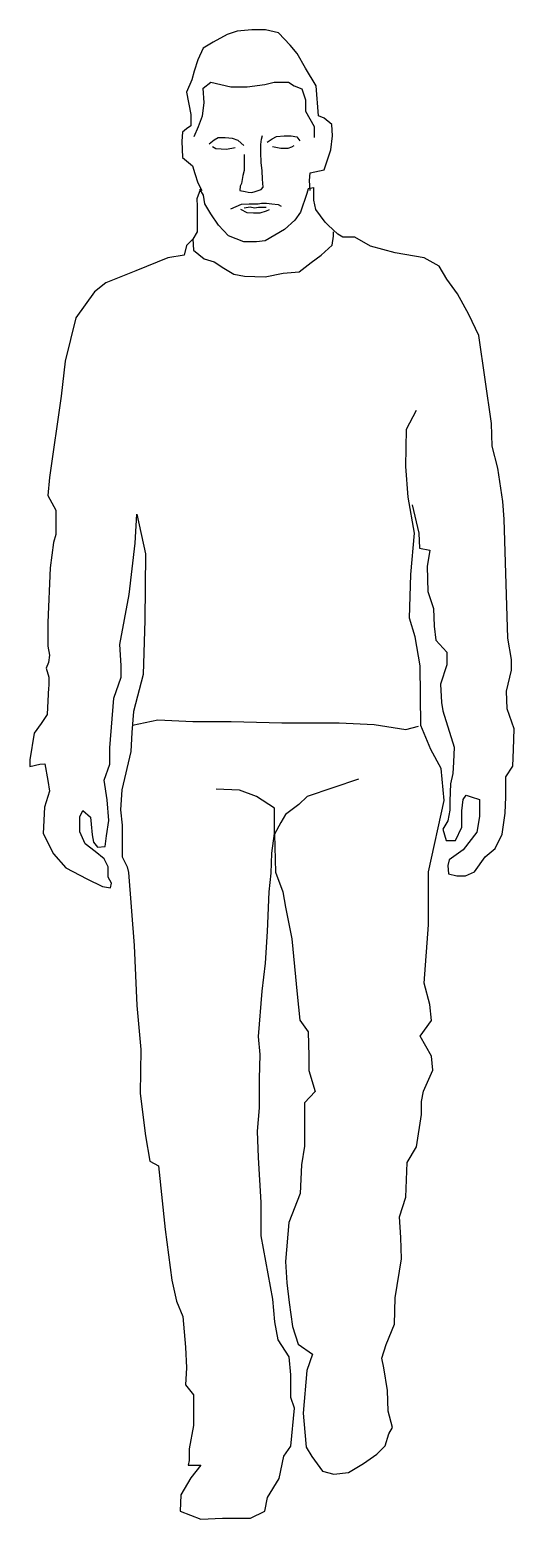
# Model space of a CAD drawing. Header units: centimetres. Extents: x 6987 to 7048, y 3598 to 3783.
import ezdxf

# ---------------------------------------------------------------- set-up
doc = ezdxf.new("R2010")
doc.units = ezdxf.units.CM
doc.header["$MEASUREMENT"] = 0

# ---------------------------------------------------------------- blocks, each defined once
blk = doc.blocks.new('man-crewshirt')
for points in [[(1.013, 65.245), (0.976, 65.735), (1.013, 66.112), (1.692, 66.262), (2.031, 67.242), (2.106, 67.92), (2.069, 68.485), (1.692, 68.786), (1.428, 68.899), (1.315, 70.368), (0.787, 71.234), (0.373, 71.95), (0.034, 72.364), (-0.532, 72.967), (-1.172, 73.118), (-1.851, 73.118), (-2.567, 73.042), (-3.057, 72.892), (-3.735, 72.515), (-4.225, 72.214), (-4.489, 71.649), (-4.677, 71.084), (-4.79, 70.669), (-5.054, 70.067), (-4.828, 68.974), (-4.828, 68.409), (-5.054, 68.259), (-5.243, 68.108), (-5.28, 67.656), (-5.243, 66.865), (-4.753, 66.451), (-4.64, 66.074), (-4.489, 65.622), (-4.3, 65.245)], [(-4.677, 67.882), (-4.451, 68.372), (-4.263, 68.899), (-4.187, 69.539), (-4.225, 70.255), (-3.848, 70.556), (-3.358, 70.443), (-2.868, 70.33), (-2.077, 70.33), (-1.21, 70.443), (-0.758, 70.556), (-0.042, 70.556), (0.222, 70.368), (0.599, 70.217), (0.787, 69.69), (0.787, 69.125), (1.202, 68.372), (1.202, 67.844)], [(-2.215, 67.016), (-2.215, 66.572), (-2.215, 66.22), (-2.289, 65.98), (-2.344, 65.591), (-2.418, 65.462), (-2.437, 65.24), (-2.178, 65.203), (-2.029, 65.166), (-1.844, 65.148), (-1.678, 65.203), (-1.382, 65.296), (-1.289, 65.406), (-1.326, 65.795), (-1.345, 66.202), (-1.382, 66.609), (-1.4, 67.108), (-1.4, 67.496), (-1.363, 67.755), (-1.326, 67.94)], [(-1.086, 67.607), (-0.845, 67.774), (-0.642, 67.885), (-0.253, 67.922), (0.08, 67.922), (0.358, 67.866), (0.506, 67.681)], [(-2.233, 67.441), (-2.511, 67.7), (-2.788, 67.792), (-3.158, 67.829), (-3.491, 67.829), (-3.695, 67.718), (-3.936, 67.515)], [(-2.659, 67.33), (-3.084, 67.256), (-3.602, 67.293), (-3.769, 67.385)], [(-0.827, 67.404), (-0.42, 67.311), (-0.068, 67.311), (0.117, 67.385), (0.228, 67.441)], [(-4.381, 65.286), (-4.546, 64.844), (-4.519, 64.485), (-4.519, 64.181), (-4.519, 63.574), (-4.519, 63.215), (-4.74, 62.856), (-5.044, 62.552), (-5.154, 62.083), (-5.955, 61.945), (-7.53, 61.31), (-8.997, 60.723), (-9.55, 60.281), (-10.462, 59.011), (-10.986, 56.885), (-11.18, 55.173), (-11.761, 51.189), (-11.844, 50.306), (-11.457, 49.588), (-11.457, 49.008), (-11.457, 48.4), (-11.567, 48.014), (-11.733, 46.771), (-11.844, 44.084), (-11.844, 42.925), (-11.761, 42.483), (-11.816, 42.124), (-11.926, 41.848), (-11.788, 41.406), (-11.788, 40.964), (-11.816, 40.909), (-11.871, 39.577), (-12.175, 39.135), (-12.506, 38.665), (-12.727, 37.368), (-12.727, 37.036), (-12.23, 37.147), (-11.981, 37.174), (-11.843, 36.346), (-11.76, 35.821), (-12.009, 35.048), (-12.064, 33.75), (-11.567, 32.756), (-10.959, 32.066), (-9.937, 31.541), (-9.163, 31.155), (-8.777, 31.1), (-8.721, 31.321), (-8.887, 31.624), (-8.887, 32.121), (-9.08, 32.508), (-9.522, 32.867), (-10.02, 33.253), (-10.268, 33.833), (-10.268, 34.579), (-10.13, 34.882), (-9.744, 34.551), (-9.716, 34.22), (-9.661, 33.695), (-9.605, 33.336), (-9.412, 33.088), (-9.025, 33.115), (-8.97, 33.64), (-8.859, 34.385), (-8.942, 35.407), (-9.08, 36.374), (-8.804, 37.147), (-8.804, 37.947), (-8.61, 40.387), (-8.251, 41.408), (-8.251, 41.988), (-8.306, 43.01), (-7.864, 45.467), (-7.56, 47.98), (-7.477, 49.388), (-7.063, 47.455), (-7.091, 44.197), (-7.173, 41.546), (-7.643, 39.724), (-7.726, 38.702), (-7.781, 37.763), (-8.223, 35.901), (-8.279, 34.907), (-8.196, 34.161), (-8.196, 33.333), (-8.196, 32.615), (-7.947, 32.118), (-7.892, 31.842), (-7.613, 28.264), (-7.475, 25.337), (-7.281, 23.184), (-7.309, 21.03), (-7.058, 18.943), (-6.837, 17.701), (-6.423, 17.48), (-6.091, 14.36), (-5.759, 11.873), (-5.539, 10.858), (-5.229, 10.107), (-5.097, 8.606), (-5.053, 7.591), (-5.097, 6.752), (-4.699, 6.267), (-4.699, 4.766), (-4.92, 3.618), (-4.92, 3.044), (-4.964, 2.824), (-4.346, 2.824), (-4.832, 2.206), (-5.318, 1.367), (-5.362, 0.573), (-4.346, 0.175), (-3.286, 0.219), (-1.917, 0.219), (-1.21, 0.573), (-1.078, 1.235), (-0.504, 2.162), (-0.283, 3.265), (0.07, 3.751), (0.247, 5.605), (0.07, 6.134), (0.07, 7.238), (-0.018, 8.121), (-0.548, 8.959), (-0.725, 9.842), (-0.813, 10.946), (-1.389, 14.055), (-1.389, 15.688), (-1.521, 17.895), (-1.565, 19.175), (-1.477, 20.323), (-1.477, 21.735), (-1.433, 22.927), (-1.521, 23.81), (-1.345, 26.036), (-1.168, 27.405), (-1.08, 28.949), (-0.991, 30.892), (-0.903, 31.819), (-0.859, 32.79), (-0.726, 33.761), (-0.726, 34.997), (-1.61, 35.571), (-2.449, 35.88), (-3.597, 35.924)], [(6.019, 49.851), (6.331, 48.465), (6.366, 47.737), (6.886, 47.633), (6.747, 46.836), (6.783, 45.613), (7.06, 44.782), (7.095, 43.916), (7.164, 43.223), (7.719, 42.633), (7.719, 42.01), (7.407, 41.074), (7.442, 40.173), (7.511, 39.758), (8.066, 37.981), (8.031, 37.254), (7.997, 36.699), (7.893, 36.18), (7.858, 35.348), (7.858, 34.897), (7.754, 34.378), (7.511, 33.962), (7.685, 33.408), (8.135, 33.408), (8.447, 34.066), (8.447, 34.863), (8.517, 35.417), (8.655, 35.625), (8.898, 35.556), (9.314, 35.417), (9.314, 34.586), (9.175, 33.823), (8.517, 32.957), (7.823, 32.472), (7.754, 32.195), (7.789, 31.779), (8.205, 31.675), (8.621, 31.675), (9.071, 31.883), (9.592, 32.611), (10.077, 33.026), (10.424, 33.719), (10.562, 34.759), (10.597, 35.556), (10.597, 36.526), (10.944, 37.046), (10.978, 37.877), (11.013, 38.882), (10.666, 39.853), (10.632, 40.719), (10.874, 41.758), (10.874, 42.278), (10.701, 43.318), (10.528, 49.15), (10.459, 50.017), (10.216, 51.645), (9.939, 52.719), (9.904, 53.828), (9.277, 58.139), (8.792, 59.178), (8.237, 60.183), (7.717, 60.911), (7.336, 61.535), (6.608, 61.95), (5.186, 62.193), (3.968, 62.514), (3.206, 62.964), (2.616, 62.964), (2.374, 63.103), (1.888, 63.553), (1.75, 63.692), (1.299, 64.316), (1.195, 64.766), (1.195, 65.39), (1.172, 65.384), (0.921, 65.325), (0.849, 65.098), (0.541, 64.189), (0.267, 63.793), (-0.252, 63.336), (-1.197, 62.787), (-1.623, 62.726), (-2.233, 62.726), (-2.995, 63.031), (-3.483, 63.549), (-3.849, 64.097), (-4.154, 64.585), (-4.215, 65.012), (-4.398, 65.316)], [(-2.881, 64.349), (-2.344, 64.571), (-1.974, 64.589), (-1.53, 64.589), (-1.364, 64.626), (-1.123, 64.626), (-0.864, 64.589), (-0.549, 64.552), (-0.401, 64.478)], [(-2.4, 64.331), (-2.085, 64.164), (-1.771, 64.146), (-1.438, 64.146), (-1.123, 64.257), (-0.975, 64.312)], [(-2.215, 64.404), (-1.919, 64.441), (-1.715, 64.404), (-1.512, 64.423), (-1.142, 64.423)], [(-4.733, 62.879), (-4.703, 62.33), (-4.184, 61.904), (-3.697, 61.751), (-3.209, 61.447), (-2.721, 61.142), (-2.203, 61.05), (-1.197, 61.02), (-0.313, 61.203), (0.48, 61.264), (1.059, 61.721), (1.547, 62.086), (2.096, 62.574), (2.157, 63.001), (2.157, 63.214)], [(3.381, 36.409), (0.864, 35.571), (0.466, 35.173), (-0.196, 34.688), (-0.417, 34.291), (-0.726, 33.717), (-0.682, 31.863), (-0.329, 30.892), (-0.196, 30.141), (0.113, 28.596), (0.38, 25.893), (0.512, 24.613), (0.91, 24.039), (0.954, 22.847), (0.954, 22.141), (1.263, 21.126), (0.738, 20.568), (0.738, 18.451), (0.597, 17.534), (0.526, 16.122), (-0.039, 14.711), (-0.192, 12.792), (-0.122, 11.753), (-0.018, 10.783), (0.155, 9.604), (0.433, 8.738), (1.126, 8.253), (0.849, 7.456), (0.676, 5.365), (0.745, 4.429), (0.814, 3.702), (1.092, 3.251), (1.612, 2.524), (2.167, 2.385), (2.895, 2.454), (3.623, 2.905), (4.281, 3.355), (4.697, 3.771), (4.871, 4.36), (5.044, 4.672), (4.836, 5.469), (4.801, 6.474), (4.628, 7.583), (4.524, 8.068), (4.732, 8.726), (5.148, 9.731), (5.183, 11.013), (5.496, 12.932), (5.461, 13.971), (5.392, 14.976), (5.704, 15.946), (5.773, 17.644), (6.224, 18.407), (6.467, 20.001), (6.467, 20.624), (6.571, 21.144), (7.023, 22.164), (6.954, 22.858), (6.399, 23.828), (6.954, 24.59), (6.884, 25.387), (6.607, 26.427), (6.816, 29.28), (6.816, 31.879), (7.579, 35.379), (7.44, 36.938), (6.92, 37.874), (6.435, 39.052), (6.401, 41.974), (6.158, 43.394), (5.881, 44.295), (5.95, 46.444), (6.123, 48.465), (5.811, 50.232), (5.707, 51.722), (5.741, 53.558), (6.227, 54.494)], [(-7.697, 39.06), (-6.448, 39.323), (-4.734, 39.245), (-2.864, 39.245), (-0.37, 39.167), (2.434, 39.167), (4.149, 39.089), (5.707, 38.856), (6.33, 39.011)]]:
    blk.add_lwpolyline(points)

msp = doc.modelspace()

# ---------------------------------------------------------------- block references
at = {"xscale": 2.54, "yscale": 2.54, "zscale": 2.54}
msp.add_blockref('man-crewshirt', (7019.77, 3597.5), dxfattribs=at)

doc.saveas('drawing.dxf')
